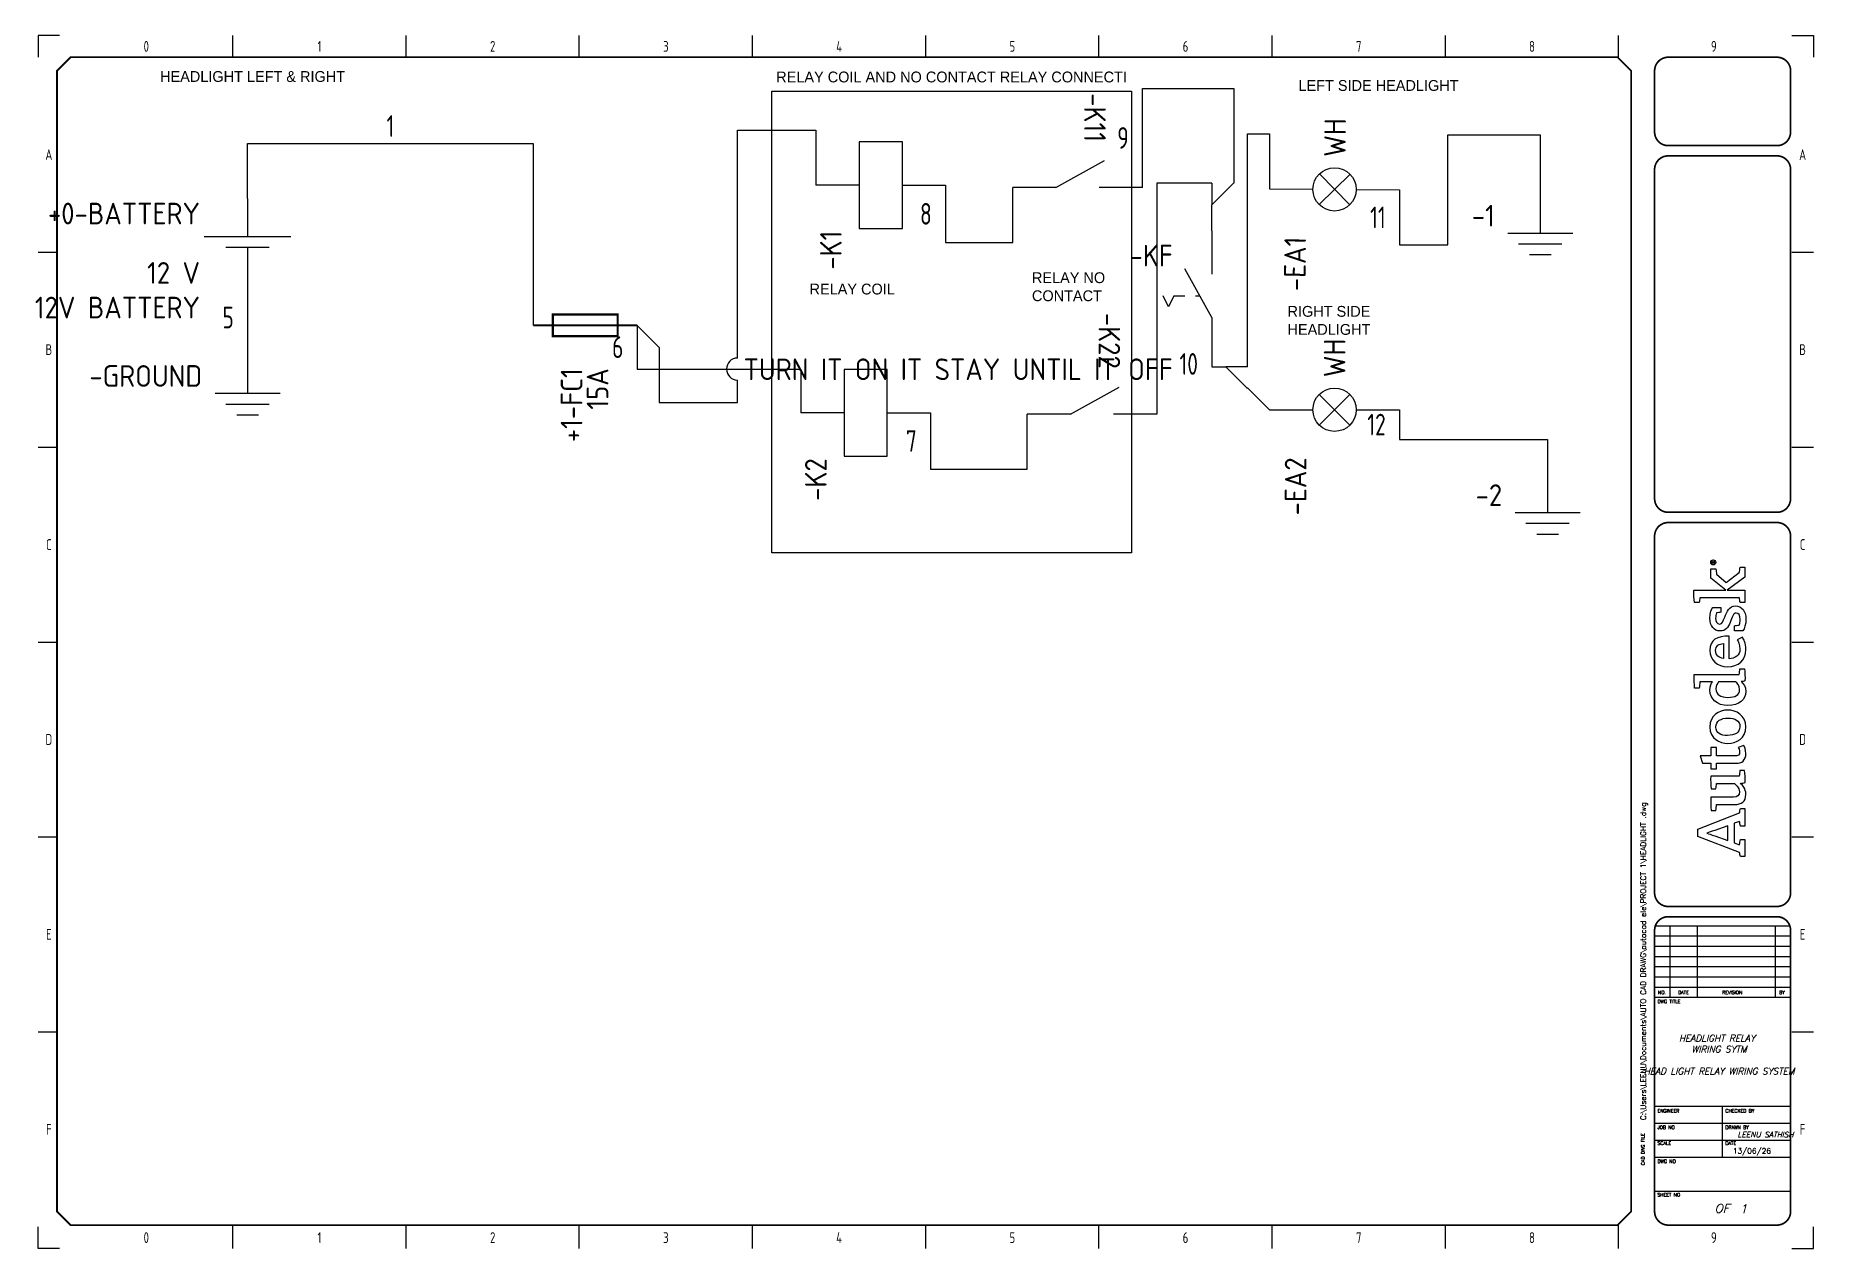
# Model space of a CAD drawing. Extents: x 4 to 415, y 5 to 285.
import ezdxf
from ezdxf.enums import TextEntityAlignment as Align

# ---------------------------------------------------------------- set-up
doc = ezdxf.new("R2010")
doc.units = 0
doc.header["$LTSCALE"] = 10
for name, color, linetype in [('DESC', 7, 'Continuous'), ('DESCCHILD', 7, 'Continuous'), ('LAYER_1', 160, 'Continuous'), ('LOCBOX', 3, 'Continuous'), ('MISC', 4, 'Continuous'), ('SYMS', 7, 'Continuous'), ('TAGS', 4, 'Continuous'), ('TITLE', 7, 'Continuous'), ('Title blocks', 7, 'Continuous'), ('WIRENO', 3, 'Continuous'), ('WIRES', 7, 'Continuous')]:
    doc.layers.add(name, color=color, linetype=linetype)
doc.styles.add('ISO8', font='ISO8.shx', dxfattribs={"width": 0.8})
doc.styles.add('ITALIC', font='ITALIC')
doc.styles.add('SIMPLEX', font='simplex')
doc.styles.add('WD_IEC', font='ISOCP2.shx', dxfattribs={"width": 0.9, "height": 4})

# ---------------------------------------------------------------- blocks, each defined once
blk = doc.blocks.new('AI9-BLK2')
at = {"layer": 'LAYER_1', "color": 7}
blk.add_circle((0, 0), 2.03, dxfattribs=at)
blk.add_open_spline([(1.7, 0), (1.7, -1), (1, -1.8), (0, -1.8), (-1, -1.8), (-1.7, -1), (-1.7, 0), (-1.7, 1), (-1, 1.8), (0, 1.8), (1, 1.8), (1.7, 1), (1.7, 0)], degree=3, knots=[0, 0, 0, 0, 1, 1, 1, 2, 2, 2, 3, 3, 3, 4, 4, 4, 4], dxfattribs=at)
blk = doc.blocks.new('AI9-BLK1')
at = {"layer": 'LAYER_1', "color": 7}
for points, knots in [([(0.7, -1.1), (0.7, -1.1), (0.2, -0.4), (0.2, -0.4), (0.1, -0.2), (0, -0.2), (-0.1, -0.1), (0.3, 0), (0.5, 0.2), (0.5, 0.5), (0.5, 0.8), (0.3, 1.1), (-0.2, 1.1), (-0.2, 1.1), (-0.8, 1.1), (-0.8, 1.1), (-0.8, 1.1), (-0.8, -1.1), (-0.8, -1.1), (-0.8, -1.1), (-0.5, -1.1), (-0.5, -1.1), (-0.5, -1.1), (-0.5, -0.1), (-0.5, -0.1), (-0.4, -0.1), (-0.3, -0.2), (-0.2, -0.3), (-0.2, -0.3), (0.3, -1.1), (0.3, -1.1), (0.3, -1.1), (0.7, -1.1), (0.7, -1.1)], [0, 0, 0, 0, 1, 1, 1, 2, 2, 2, 3, 3, 3, 4, 4, 4, 5, 5, 5, 6, 6, 6, 7, 7, 7, 8, 8, 8, 9, 9, 9, 10, 10, 10, 11, 11, 11, 11]), ([(0.2, 0.5), (0.2, 0.2), (-0.1, 0.1), (-0.3, 0.1), (-0.3, 0.1), (-0.5, 0.1), (-0.5, 0.1), (-0.5, 0.1), (-0.5, 0.8), (-0.5, 0.8), (-0.5, 0.8), (-0.2, 0.8), (-0.2, 0.8), (0.1, 0.8), (0.2, 0.7), (0.2, 0.5)], [0, 0, 0, 0, 1, 1, 1, 2, 2, 2, 3, 3, 3, 4, 4, 4, 5, 5, 5, 5])]:
    blk.add_open_spline(points, degree=3, knots=knots, dxfattribs=at)
blk = doc.blocks.new('LOGO')
for points, knots in [([(35.2, 4.3), (35.2, 4.3), (22.1, 38.1), (22.1, 38.1), (22.1, 38.1), (16.1, 38.1), (16.1, 38.1), (16.1, 38.1), (3.2, 4.3), (3.2, 4.3), (2.2, 4.2), (0.9, 4), (0, 3.7), (0, 3.7), (0, 0), (0, 0), (0, 0), (13.7, 0), (13.7, 0), (13.7, 0), (13.7, 3.7), (13.7, 3.7), (12.4, 4), (10.9, 4.3), (9.5, 4.4), (9.5, 4.4), (11.1, 8.8), (11.1, 8.8), (11.1, 8.8), (26.8, 8.8), (26.8, 8.8), (26.8, 8.8), (28.4, 4.3), (28.4, 4.3), (27, 4.2), (25.8, 4), (24.5, 3.7), (24.5, 3.7), (24.5, 0), (24.5, 0), (24.5, 0), (38.7, 0), (38.7, 0), (38.7, 0), (38.7, 3.7), (38.7, 3.7), (37.9, 3.9), (36, 4.3), (35.2, 4.3)], [0, 0, 0, 0, 1, 1, 1, 2, 2, 2, 3, 3, 3, 4, 4, 4, 5, 5, 5, 6, 6, 6, 7, 7, 7, 8, 8, 8, 9, 9, 9, 10, 10, 10, 11, 11, 11, 12, 12, 12, 13, 13, 13, 14, 14, 14, 15, 15, 15, 16, 16, 16, 16]), ([(12.8, 13.8), (12.8, 13.8), (16.6, 24.3), (16.6, 24.3), (17.8, 27.5), (18.2, 28.8), (18.8, 30.9), (18.8, 30.9), (18.9, 30.9), (18.9, 30.9), (19.6, 28.9), (20, 27.5), (21.1, 24.3), (21.1, 24.3), (24.9, 13.8), (24.9, 13.8), (24.9, 13.8), (12.8, 13.8), (12.8, 13.8)], [0, 0, 0, 0, 1, 1, 1, 2, 2, 2, 3, 3, 3, 4, 4, 4, 5, 5, 5, 6, 6, 6, 6]), ([(70.8, 23.1), (70.8, 23.1), (70.8, 27.7), (70.8, 27.7), (70.8, 27.7), (75.3, 27.7), (75.3, 27.7), (75.3, 27.7), (75.3, 34.3), (75.3, 34.3), (75.3, 34.3), (81.3, 36.2), (81.3, 36.2), (81.3, 36.2), (81.3, 27.7), (81.3, 27.7), (81.3, 27.7), (88, 27.7), (88, 27.7), (88, 27.7), (88, 23.1), (88, 23.1), (88, 23.1), (81.3, 23.1), (81.3, 23.1), (81.3, 23.1), (81.3, 8.4), (81.3, 8.4), (81.3, 5.6), (82.1, 4.3), (84.3, 4.3), (86, 4.3), (87.5, 5.1), (88, 5.5), (88, 5.5), (89.7, 0.9), (89.7, 0.9), (88.7, 0.3), (86.5, -0.7), (83.2, -0.7), (77.6, -0.7), (75.3, 2.4), (75.3, 7.4), (75.3, 7.4), (75.3, 23.1), (75.3, 23.1), (75.3, 23.1), (70.8, 23.1), (70.8, 23.1)], [0, 0, 0, 0, 1, 1, 1, 2, 2, 2, 3, 3, 3, 4, 4, 4, 5, 5, 5, 6, 6, 6, 7, 7, 7, 8, 8, 8, 9, 9, 9, 10, 10, 10, 11, 11, 11, 12, 12, 12, 13, 13, 13, 14, 14, 14, 15, 15, 15, 16, 16, 16, 16]), ([(147.1, 4.7), (147.1, 5.4), (147, 6.1), (147, 6.9), (147, 6.9), (147, 41.1), (147, 41.1), (143.4, 41.2), (139.3, 41), (136.1, 40.7), (136.1, 40.7), (136.1, 37), (136.1, 37), (137.7, 36.8), (139.6, 36.6), (141, 36.4), (141, 36.4), (141, 36.4), (141, 36.4), (141, 36.4), (141, 26.2), (141, 26.2), (140, 27.1), (138, 28.4), (134.3, 28.4), (127.3, 28.4), (122, 22.6), (122, 13.8), (122, 4.5), (126.6, -0.7), (133.4, -0.7), (137.1, -0.7), (139.6, 1.1), (141.3, 3.1), (141.3, 2.1), (141.6, 0.6), (141.8, 0), (145.2, -0.2), (148.7, 0.1), (151.7, 0.4), (151.7, 0.4), (151.7, 4.1), (151.7, 4.1), (150.2, 4.2), (148.4, 4.5), (147.1, 4.7)], [0, 0, 0, 0, 1, 1, 1, 2, 2, 2, 3, 3, 3, 4, 4, 4, 5, 5, 5, 6, 6, 6, 7, 7, 7, 8, 8, 8, 9, 9, 9, 10, 10, 10, 11, 11, 11, 12, 12, 12, 13, 13, 13, 14, 14, 14, 15, 15, 15, 15]), ([(229.4, 4.6), (229.4, 4.6), (221.5, 15.2), (221.5, 15.2), (221.5, 15.2), (228, 23), (228, 23), (229.4, 23.1), (231.3, 23.3), (232.4, 23.6), (232.4, 23.6), (232.4, 27.7), (232.4, 27.7), (232.4, 27.7), (225, 27.7), (225, 27.7), (225, 27.7), (215.2, 15.6), (215.2, 15.6), (215.2, 15.6), (215.2, 41.2), (215.2, 41.2), (211.8, 41.3), (208.2, 41.2), (205.1, 40.9), (205.1, 40.9), (205.1, 36.9), (205.1, 36.9), (206.5, 36.8), (208, 36.6), (209.1, 36.5), (209.1, 36.5), (209.1, 4.5), (209.1, 4.5), (207.8, 4.4), (206.3, 4.2), (205.1, 4), (205.1, 4), (205.1, 0), (205.1, 0), (205.1, 0), (215.2, 0), (215.2, 0), (215.2, 0), (215.2, 14.5), (215.2, 14.5), (215.2, 14.5), (225.6, 0), (225.6, 0), (225.6, 0), (233.7, 0), (233.7, 0), (233.7, 0), (233.7, 3.8), (233.7, 3.8), (232.2, 4.2), (230.6, 4.4), (229.4, 4.6)], [0, 0, 0, 0, 1, 1, 1, 2, 2, 2, 3, 3, 3, 4, 4, 4, 5, 5, 5, 6, 6, 6, 7, 7, 7, 8, 8, 8, 9, 9, 9, 10, 10, 10, 11, 11, 11, 12, 12, 12, 13, 13, 13, 14, 14, 14, 15, 15, 15, 16, 16, 16, 17, 17, 17, 18, 18, 18, 19, 19, 19, 19]), ([(59.7, -0.1), (59.5, 0.6), (59.2, 2.6), (59.1, 3.8), (57.8, 2), (54.9, -0.7), (50.2, -0.7), (44.2, -0.7), (42, 3.1), (42, 8.1), (42, 8.1), (42, 22.9), (42, 22.9), (40.6, 23.2), (38.8, 23.4), (37.3, 23.5), (37.3, 23.5), (37.3, 27.3), (37.3, 27.3), (40.3, 27.6), (44.4, 27.8), (48, 27.6), (48, 27.6), (48, 9.3), (48, 9.3), (48, 6.2), (49.1, 4.5), (52.3, 4.5), (55.8, 4.5), (58.4, 7.9), (59, 8.6), (59, 8.6), (59, 23), (59, 23), (57.8, 23.2), (56, 23.4), (54.6, 23.5), (54.6, 23.5), (54.6, 27.3), (54.6, 27.3), (57.6, 27.7), (61.5, 27.8), (65, 27.7), (65, 27.7), (65, 4.6), (65, 4.6), (66.3, 4.4), (68.1, 4.2), (69.6, 4.1), (69.6, 4.1), (69.6, 0.3), (69.6, 0.3), (66.7, 0), (63, -0.2), (59.7, -0.1)], [0, 0, 0, 0, 1, 1, 1, 2, 2, 2, 3, 3, 3, 4, 4, 4, 5, 5, 5, 6, 6, 6, 7, 7, 7, 8, 8, 8, 9, 9, 9, 10, 10, 10, 11, 11, 11, 12, 12, 12, 13, 13, 13, 14, 14, 14, 15, 15, 15, 16, 16, 16, 17, 17, 17, 18, 18, 18, 18]), ([(104.8, -0.7), (95.2, -0.7), (91.4, 7), (91.4, 13.8), (91.4, 20.6), (95.1, 28.4), (104.6, 28.4), (114.1, 28.4), (118.3, 20.8), (118.3, 14), (118.3, 7.2), (114.2, -0.7), (104.8, -0.7)], [0, 0, 0, 0, 1, 1, 1, 2, 2, 2, 3, 3, 3, 4, 4, 4, 4]), ([(104.5, 23.6), (99.6, 23.6), (97.8, 19.5), (97.8, 14), (97.8, 8.5), (99.9, 4.1), (104.8, 4.1), (109.8, 4.1), (111.8, 8.2), (111.8, 13.8), (111.8, 19.3), (109.5, 23.6), (104.5, 23.6)], [0, 0, 0, 0, 1, 1, 1, 2, 2, 2, 3, 3, 3, 4, 4, 4, 4]), ([(141, 7.6), (140.3, 6.7), (138.2, 4.3), (135, 4.3), (130.5, 4.3), (128.5, 8.1), (128.5, 13.8), (128.5, 19.6), (130.9, 23.5), (135.4, 23.5), (138.3, 23.5), (139.9, 22.3), (141, 21.3), (141, 21.3), (141, 7.6), (141, 7.6)], [0, 0, 0, 0, 1, 1, 1, 2, 2, 2, 3, 3, 3, 4, 4, 4, 5, 5, 5, 5]), ([(167.6, 4.1), (171.4, 4.1), (173.8, 5.5), (175, 6.2), (175, 6.2), (177.1, 2.1), (177.1, 2.1), (175.5, 1.1), (172.6, -0.7), (167.2, -0.7), (158.2, -0.7), (153.3, 5.5), (153.3, 14), (153.3, 22.5), (158.9, 28.4), (166.4, 28.4), (174.6, 28.4), (178.7, 22.5), (177.9, 12.9), (177.9, 12.9), (159.8, 12.9), (159.8, 12.9), (160, 7.9), (162.3, 4.1), (167.6, 4.1)], [0, 0, 0, 0, 1, 1, 1, 2, 2, 2, 3, 3, 3, 4, 4, 4, 5, 5, 5, 6, 6, 6, 7, 7, 7, 8, 8, 8, 8]), ([(172, 17.3), (171.9, 20.8), (170.4, 23.7), (166.3, 23.7), (162.6, 23.7), (160.6, 21.2), (159.9, 17.3), (159.9, 17.3), (172, 17.3), (172, 17.3)], [0, 0, 0, 0, 1, 1, 1, 2, 2, 2, 3, 3, 3, 3]), ([(193.3, 16.4), (190.2, 17.6), (187.8, 18.3), (187.8, 20.5), (187.8, 22.6), (189.9, 23.7), (192.6, 23.7), (194.1, 23.7), (195.6, 23.5), (196.8, 23.1), (196.9, 21.9), (197.1, 20.1), (197.3, 19.6), (197.3, 19.6), (201.3, 19.6), (201.3, 19.6), (201.3, 19.6), (201.3, 26.1), (201.3, 26.1), (200.2, 26.8), (197.1, 28.4), (192.4, 28.4), (186.5, 28.4), (182.2, 25), (182.2, 20.1), (182.2, 15.7), (184.9, 13.4), (189.1, 11.9), (193.4, 10.4), (196.7, 9.3), (196.7, 7.2), (196.7, 5.1), (195, 3.9), (191.4, 3.9), (189.9, 3.9), (188.1, 4.1), (187, 4.6), (186.9, 5.9), (186.6, 7.8), (186.3, 8.4), (186.3, 8.4), (182.3, 8.4), (182.3, 8.4), (182.3, 8.4), (182.3, 1.6), (182.3, 1.6), (182.3, 1.6), (182.3, 1.6), (182.3, 1.6), (184.1, 0.5), (187.5, -0.8), (191.8, -0.8), (198.3, -0.8), (202.4, 2.6), (202.4, 7.8), (202.4, 12.5), (197.8, 14.6), (193.3, 16.4)], [0, 0, 0, 0, 1, 1, 1, 2, 2, 2, 3, 3, 3, 4, 4, 4, 5, 5, 5, 6, 6, 6, 7, 7, 7, 8, 8, 8, 9, 9, 9, 10, 10, 10, 11, 11, 11, 12, 12, 12, 13, 13, 13, 14, 14, 14, 15, 15, 15, 16, 16, 16, 17, 17, 17, 18, 18, 18, 19, 19, 19, 19])]:
    blk.add_open_spline(points, degree=3, knots=knots)
for name, p in [('AI9-BLK2', (237.6, 25.7)), ('AI9-BLK1', (237.8, 25.7))]:
    blk.add_blockref(name, p)
blk = doc.blocks.new('Title_blocks_A3')
at = {"layer": 'TITLE'}
for p, q in [((372.89, 276.86), (372.89, 259.33)), ((378.32, 79.49), (409.72, 79.49)), ((381.85, 79.49), (381.85, 63)), ((388.13, 79.49), (388.13, 63)), ((406.19, 79.49), (406.19, 63)), ((378.32, 77.13), (409.72, 77.13)), ((378.32, 74.78), (409.72, 74.78)), ((378.32, 72.42), (409.72, 72.42)), ((378.32, 70.06), (409.72, 70.06)), ((378.32, 67.71), (409.72, 67.71)), ((378.32, 65.35), (409.72, 65.35)), ((378.32, 63), (409.72, 63)), ((372.89, 13.53), (372.89, 37.81)), ((378.32, 37.87), (409.72, 37.87)), ((394.02, 26.1), (394.02, 37.87)), ((378.32, 33.95), (409.72, 33.95)), ((378.32, 30.02), (409.72, 30.02)), ((378.32, 26.1), (409.72, 26.1)), ((378.32, 18.24), (409.72, 18.24))]:
    blk.add_line(p, q, dxfattribs=at)
at = {"layer": 'TITLE', "const_width": 0.392}
blk.add_lwpolyline([(372.89, 13.53), (372.89, 276.86), (369.75, 280), (12.53, 280), (9.39, 276.86), (9.39, 13.53), (12.53, 10.39), (369.75, 10.39)], close=True, dxfattribs=at)
for points in [[(381.46, 280, 0.414214), (378.32, 276.86, 0.414214)], [(409.72, 276.86, 0.414214), (406.58, 280, 0.414214)], [(378.32, 262.73, 0.414214), (381.46, 259.59, 0.414214)], [(406.58, 259.59, 0.414214), (409.72, 262.73, 0.414214)], [(381.46, 257.23, 0.414214), (378.32, 254.09, 0.414214)], [(409.72, 254.09, 0.414214), (406.58, 257.23, 0.414214)], [(378.32, 178.08, 0.414214), (381.46, 174.94, 0.414214)], [(406.58, 174.94, 0.414214), (409.72, 178.08, 0.414214)], [(381.46, 172.58, 0.414214), (378.32, 169.44, 0.414214)], [(409.72, 169.44, 0.414214), (406.58, 172.58, 0.414214)], [(378.32, 87.08, 0.414214), (381.46, 83.94, 0.414214)], [(406.58, 83.94, 0.414214), (409.72, 87.08, 0.414214)], [(381.46, 81.58, 0.414214), (378.32, 78.44, 0.414214)], [(409.72, 78.44, 0.414214), (406.58, 81.58, 0.414214)], [(378.32, 13.53, 0.414214), (381.46, 10.39, 0.414214)], [(406.58, 10.39, 0.414214), (409.72, 13.53, 0.414214)]]:
    blk.add_lwpolyline(points, format="xyb", dxfattribs=at)
for points in [[(406.58, 280), (381.46, 280)], [(378.32, 276.86), (378.32, 262.73)], [(409.72, 276.86), (409.72, 262.73)], [(406.58, 259.59), (381.46, 259.59)], [(406.58, 257.23), (381.46, 257.23)], [(378.32, 254.09), (378.32, 178.08)], [(409.72, 254.09), (409.72, 178.08)], [(381.46, 174.94), (406.58, 174.94)], [(381.46, 172.58), (406.58, 172.58)], [(381.46, 83.94), (406.58, 83.94)], [(378.32, 78.44), (378.32, 13.53)], [(381.46, 81.58), (406.58, 81.58)], [(409.72, 78.44), (409.72, 13.53)], [(381.46, 10.39), (406.58, 10.39)]]:
    blk.add_lwpolyline(points, dxfattribs=at)
at = {"layer": 'TITLE', "color": 7, "const_width": 0.392}
for points in [[(378.32, 169.44), (378.32, 87.08)], [(409.72, 169.44), (409.72, 87.08)]]:
    blk.add_lwpolyline(points, dxfattribs=at)
at = {"layer": 'Title blocks', "color": 7}
for p, q in [((50, 280), (50, 285)), ((90, 280), (90, 285)), ((130, 280), (130, 285)), ((170, 280), (170, 285)), ((250, 280), (250, 285)), ((290, 280), (290, 285)), ((330, 280), (330, 285)), ((370, 280), (370, 285)), ((5, 235), (9.39, 235)), ((410, 235), (415, 235)), ((5, 190), (9.39, 190)), ((410, 190), (415, 190)), ((5, 100), (9.39, 100)), ((410, 100), (415, 100)), ((5, 55), (9.39, 55)), ((410, 55), (415, 55)), ((50, 5), (50, 10.39)), ((90, 5), (90, 10.39)), ((130, 5), (130, 10.39)), ((170, 5), (170, 10.39)), ((250, 5), (250, 10.39)), ((290, 5), (290, 10.39)), ((330, 5), (330, 10.39)), ((370, 5), (370, 10.64))]:
    blk.add_line(p, q, dxfattribs=at)
at = {"layer": 'Title blocks', "color": 2}
for p, q in [((210, 280), (210, 285)), ((5, 145), (9.39, 145)), ((410, 145), (415, 145)), ((210, 5), (210, 10.39))]:
    blk.add_line(p, q, dxfattribs=at)
at = {"layer": 'Title blocks'}
for points in [[(10, 285), (5, 285), (5, 280)], [(410, 285), (415, 285), (415, 280)], [(10, 5), (5, 5), (5, 10)], [(410, 5), (415, 5), (415, 10)]]:
    blk.add_lwpolyline(points, dxfattribs=at)
at = {"xscale": 0.2857500000000073, "yscale": 0.2857500000000073, "zscale": 0.2857500000000073, "rotation": 90}
blk.add_blockref('LOGO', (399.19, 95.48), dxfattribs=at)
at = {"layer": 'TITLE', "color": 1, "style": 'SIMPLEX'}
for s, p in [('DWG TITLE', (378.97, 61.62)), ('ENGINEER', (378.97, 36.37)), ('CHECKED BY', (394.67, 36.37)), ('JOB NO', (378.97, 32.57)), ('DRAWN BY', (394.67, 32.57)), ('SCALE', (378.97, 28.91)), ('DATE', (394.67, 28.91)), ('DWG NO', (378.97, 24.72)), ('SHEET NO', (378.97, 17))]:
    blk.add_text(s, height=0.785, dxfattribs=at).set_placement(p)
at = {"layer": 'TITLE', "color": 1}
for s, height, style, p in [('NO.', 0.785, 'SIMPLEX', (380.02, 64.11)), ('DATE', 0.785, 'SIMPLEX', (384.99, 64.11)), ('REVISION', 0.785, 'SIMPLEX', (396.24, 64.11)), ('BY', 0.785, 'SIMPLEX', (407.76, 64.11)), ('OF', 2, 'ITALIC', (393.89, 14.25))]:
    blk.add_text(s, height=height, dxfattribs=dict(at, style=style)).set_placement(p, align=Align.MIDDLE)
at = {"layer": 'TITLE', "color": 1, "style": 'SIMPLEX'}
blk.add_text('CAD DWG FILE', height=0.7852, rotation=90, dxfattribs=at).set_placement((376.02, 24.2))
at = {"layer": 'TITLE', "color": 1, "style": 'ITALIC'}
for tag, height, p in [('TITLE#1', 1.5, (393.23, 52.79)), ('TITLE#2', 1.5, (393.23, 50.25)), ('TITLE#3', 1.5, (393.23, 47.71)), ('TITLE#4', 1.5, (393.23, 45.16)), ('DWG#', 2, (393.23, 20.38))]:
    blk.add_attdef(tag, text='', height=height, dxfattribs=at).set_placement(p, align=Align.CENTER)
at = {"layer": 'TITLE', "color": 1, "style": 'SIMPLEX'}
blk.add_attdef('CAD#', (376.32, 34.6), '', height=1.25, rotation=90, dxfattribs=at)
at = {"layer": 'TITLE', "color": 1}
for tag, p, height, style in [('ENGINEER', (381.68, 34.6), 1.25, 'ITALIC'), ('CHKDBY', (396.6, 34.6), 1.25, 'ITALIC'), ('JOB#', (384.53, 30.65), 1.25, 'SIMPLEX'), ('DRAWNBY', (397.48, 30.65), 1.25, 'ITALIC'), ('SCALE', (383.14, 26.88), 1.25, 'SIMPLEX'), ('DATE', (396.4, 26.88), 1.25, 'SIMPLEX'), ('SHTS', (397.95, 13.15), 2, 'ITALIC')]:
    blk.add_attdef(tag, p, '', height=height, dxfattribs=dict(at, style=style))
at = {"layer": 'TITLE', "color": 1, "style": 'ITALIC'}
blk.add_attdef('SH#', text='', height=2, dxfattribs=at).set_placement((389.77, 13.15), align=Align.RIGHT)
at = {"layer": 'TITLE', "color": 7, "flags": 9}
blk.add_attdef('WD_TB', (381.46, 10.39), '', height=1.57, dxfattribs=at)
at = {"layer": 'Title blocks', "style": 'ISO8', "width": 0.8}
for s, p in [('0', (30, 282.5)), ('1', (70, 282.5)), ('2', (110, 282.5)), ('3', (150, 282.5)), ('4', (190, 282.5)), ('5', (230, 282.5)), ('6', (270, 282.5)), ('7', (310, 282.5)), ('8', (350, 282.5)), ('9', (392, 282.5)), ('A', (7.5, 257.5)), ('A', (412.5, 257.5)), ('B', (7.5, 212.5)), ('B', (412.5, 212.5)), ('C', (7.5, 167.5)), ('C', (412.5, 167.5)), ('D', (7.5, 122.5)), ('D', (412.5, 122.5)), ('E', (7.5, 77.5)), ('E', (412.5, 77.5)), ('F', (7.5, 32.5)), ('F', (412.5, 32.5)), ('0', (30, 7.5)), ('1', (70, 7.5)), ('2', (110, 7.5)), ('3', (150, 7.5)), ('4', (190, 7.5)), ('5', (230, 7.5)), ('6', (270, 7.5)), ('7', (310, 7.5)), ('8', (350, 7.5)), ('9', (392, 7.5))]:
    blk.add_text(s, height=2.5, dxfattribs=at).set_placement(p, align=Align.MIDDLE)
blk = doc.blocks.new('VBA1')
for p, q in [((0, 5), (0, 0.62)), ((-5, 0.62), (5, 0.62)), ((-2.5, -0.62), (2.5, -0.62)), ((0, -0.62), (0, -5))]:
    blk.add_line(p, q)
at = {"style": 'WD_IEC'}
for tag, p in [('INST', (-5.5, 9)), ('LOC', (-5.5, 5.5)), ('TAG1', (-5.5, 2)), ('RATING1', (-5.5, -4.85)), ('DESC1', (-5.5, -8.85)), ('DESC2', (-5.5, -12.35)), ('DESC3', (-5.5, -15.85))]:
    blk.add_attdef(tag, text='', height=2.5, dxfattribs=at).set_placement(p, align=Align.RIGHT)
blk.add_attdef('TERM01', (-1, 2.42), '', height=2, rotation=90, dxfattribs=at)
for tag, p, height, flags in [('X2TERM01', (0, 5), 0.32, 1), ('MFG', (3.38, 4), 1.5, 9), ('CAT', (3.38, 1.5), 1.5, 9), ('X8TERM02', (0, -5), 0.32, 1), ('ASSYCODE', (1, -6.5), 1, 1), ('FAMILY', (1, -8), 1, 1), ('CATDESC', (1, -9.5), 1, 1)]:
    blk.add_attdef(tag, p, '', height=height, dxfattribs=dict(at, flags=flags))
blk.add_attdef('TERM02', text='', height=2, rotation=90, dxfattribs=at).set_placement((-1, -2.84), align=Align.RIGHT)
at = {"lineweight": 15, "style": 'WD_IEC'}
blk.add_attdef('XREF', text='', height=2.5, dxfattribs=at).set_placement((-5.5, -20.5), align=Align.RIGHT)
blk = doc.blocks.new('VGND2')
for p, q in [((0, 0), (0, -5)), ((-3.75, -5), (3.75, -5)), ((-2.5, -6.25), (2.5, -6.25)), ((-1.25, -7.5), (1.25, -7.5))]:
    blk.add_line(p, q)
at = {"style": 'WD_IEC'}
for tag, p in [('INST', (-5.25, 2.75)), ('LOC', (-5.25, -0.75)), ('TAG1', (-5.25, -4.25))]:
    blk.add_attdef(tag, text='', height=2.5, dxfattribs=at).set_placement(p, align=Align.RIGHT)
at = {"style": 'WD_IEC', "flags": 1}
blk.add_attdef('X2TERM01', (0, 0), '', height=0.32, dxfattribs=at)
blk = doc.blocks.new('VFU1_1-')
at = {"const_width": 0.25}
blk.add_lwpolyline([(0, 6), (0, -6)], dxfattribs=at)
blk.add_lwpolyline([(-1.25, 3.75), (-1.25, -3.75), (1.25, -3.75), (1.25, 3.75)], close=True, dxfattribs=at)
at = {"style": 'WD_IEC'}
blk.add_attdef('TERM01', (-1, 4.59), '', height=2, rotation=90, dxfattribs=at)
for tag, p in [('INST', (-4.95, 7.33)), ('LOC', (-4.95, 3.83)), ('TAG1', (-4.95, 0.33)), ('RATING1', (-4.95, -2.67)), ('DESC1', (-4.95, -5.81)), ('DESC2', (-4.95, -9.31)), ('DESC3', (-4.95, -12.81))]:
    blk.add_attdef(tag, text='', height=2.5, dxfattribs=at).set_placement(p, align=Align.RIGHT)
at = {"style": 'WD_IEC', "flags": 1}
for tag, p, height in [('X2TERM01', (0, 6), 0.32), ('MFG', (3.4, 5.33), 1.5), ('CAT', (3.4, 2.83), 1.5), ('X4LINK', (-1.25, 0), 0.32), ('X1LINK', (1.25, 0), 0.32), ('ASSYCODE', (3.49, 0.34), 1), ('FAMILY', (3.49, -1.16), 1), ('CATDESC', (3.49, -2.66), 1), ('WDTYPE', (3.54, -4.05), 1), ('X8TERM02', (0, -6), 0.32)]:
    blk.add_attdef(tag, p, '', height=height, dxfattribs=at)
at = {"style": 'WD_IEC'}
blk.add_attdef('TERM02', text='', height=2, rotation=90, dxfattribs=at).set_placement((-1, -4.78), align=Align.RIGHT)
blk = doc.blocks.new('VCR1')
for p, q in [((0, 2.5), (0, 7.5)), ((0, -2.5), (0, -7.5))]:
    blk.add_line(p, q)
blk.add_lwpolyline([(-5, 2.5), (-5, -2.5), (5, -2.5), (5, 2.5)], close=True)
at = {"style": 'WD_IEC'}
for tag, p in [('INST', (-5.25, 11.5)), ('LOC', (-5.25, 8)), ('TAG1', (-5.25, 4.5)), ('DESC1', (-5.25, -6.85)), ('DESC2', (-5.25, -10.35)), ('DESC3', (-5.25, -13.85))]:
    blk.add_attdef(tag, text='', height=2.5, dxfattribs=at).set_placement(p, align=Align.RIGHT)
blk.add_attdef('TERM01', text='', height=2, rotation=90, dxfattribs=at).set_placement((-1, 7.5), align=Align.RIGHT)
at = {"style": 'WD_IEC', "flags": 1}
for tag, p, height in [('X2TERM01', (0, 7.5), 0.32), ('X4LINK', (-5, 0), 0.32), ('X1LINK', (5, 0), 0.32), ('ASSYCODE', (1, -4), 1), ('FAMILY', (1, -5.5), 1), ('CATDESC', (1, -7), 1), ('X8TERM02', (0, -7.5), 0.32)]:
    blk.add_attdef(tag, p, '', height=height, dxfattribs=at)
at = {"style": 'WD_IEC', "flags": 9}
for tag, p in [('MFG', (-6, 1)), ('CAT', (-6, -1.5))]:
    blk.add_attdef(tag, text='', height=1.5, dxfattribs=at).set_placement(p, align=Align.RIGHT)
at = {"style": 'WD_IEC'}
blk.add_attdef('TERM02', (-1, -7.5), '', height=2, rotation=90, dxfattribs=at)
at = {"lineweight": 9, "style": 'WD_IEC'}
for tag, p in [('NO', (-5.5, -16.5)), ('NC', (-5.5, -20))]:
    blk.add_attdef(tag, text='', height=2.5, dxfattribs=at).set_placement(p, align=Align.TOP_RIGHT)
for tag, p in [('XREFNO', (-4, -16.5)), ('XREFNC', (-4, -20))]:
    blk.add_attdef(tag, text='', height=2.5, dxfattribs=at).set_placement(p, align=Align.TOP_LEFT)
blk = doc.blocks.new('VCR21')
for p, q in [((0, 7.5), (0, 2.5)), ((0, -2.5), (-3.12, 3.12)), ((0, -2.5), (0, -7.5))]:
    blk.add_line(p, q)
at = {"style": 'WD_IEC'}
for tag, p in [('INST', (-5.25, 6.75)), ('LOC', (-5.25, 3.75)), ('TAG2', (-5.25, 0.75)), ('XREF', (-5.25, -3.75)), ('DESC1', (-5.25, -6.75)), ('DESC2', (-5.25, -9.75)), ('DESC3', (-5.25, -12.75))]:
    blk.add_attdef(tag, text='', height=2.5, dxfattribs=at).set_placement(p, align=Align.RIGHT)
blk.add_attdef('TERM01', text='', height=2, rotation=90, dxfattribs=at).set_placement((-1, 7.5), align=Align.RIGHT)
at = {"style": 'WD_IEC', "flags": 1}
for tag, p, height in [('X2TERM01', (0, 7.5), 0.32), ('X4LINK', (-2.75, 0), 0.32), ('X1LINK', (-0.5, 0), 0.32), ('CONTACT', (4, -3.5), 1), ('FAMILY', (4, -5), 1), ('COMMON', (5.25, -4.75), 1), ('X8TERM02', (0, -7.5), 0.32)]:
    blk.add_attdef(tag, p, '', height=height, dxfattribs=at)
at = {"style": 'WD_IEC'}
blk.add_attdef('TERM02', (-1, -7.5), '', height=2, rotation=90, dxfattribs=at)
blk = doc.blocks.new('VLT1W')
for p, q in [((0, 7.5), (0, 2.5)), ((-1.77, -1.77), (1.77, 1.77)), ((1.77, -1.77), (-1.77, 1.77)), ((0, -2.5), (0, -7.5))]:
    blk.add_line(p, q)
blk.add_circle((0, 0), 2.5)
at = {"style": 'WD_IEC'}
for tag, p in [('INST', (-5.5, 10.25)), ('LOC', (-5.5, 6.75)), ('TAG1', (-5.5, 3.25)), ('DESC1', (-5.5, -6.35)), ('DESC2', (-5.5, -9.85)), ('DESC3', (-5.5, -13.35))]:
    blk.add_attdef(tag, text='', height=2.5, dxfattribs=at).set_placement(p, align=Align.RIGHT)
blk.add_attdef('TERM01', text='', height=2, rotation=90, dxfattribs=at).set_placement((-1, 7.5), align=Align.RIGHT)
at = {"style": 'WD_IEC', "flags": 1}
for tag, p, height in [('X2TERM01', (0, 7.5), 0.32), ('X4LINK', (-3, 0), 0.32), ('X1LINK', (3, 0), 0.32), ('ASSYCODE', (1, -4), 1), ('FAMILY', (1, -5.5), 1), ('CATDESC', (1, -7), 1), ('X8TERM02', (0, -7.5), 0.32)]:
    blk.add_attdef(tag, p, '', height=height, dxfattribs=at)
at = {"style": 'WD_IEC', "flags": 9}
for tag, p in [('MFG', (-6, -0.25)), ('CAT', (-6, -2.75))]:
    blk.add_attdef(tag, text='', height=1.5, dxfattribs=at).set_placement(p, align=Align.RIGHT)
at = {"style": 'WD_IEC'}
blk.add_attdef('TERM02', (-1, -7.5), '', height=2, rotation=90, dxfattribs=at)
at = {"lineweight": 13, "style": 'WD_IEC'}
blk.add_attdef('COLOR', text='', height=2.5, dxfattribs=at).set_placement((3.75, 0), align=Align.MIDDLE_LEFT)
at = {"lineweight": 15, "style": 'WD_IEC'}
for tag, p in [('XREF', (-5.5, -18)), ('WDTAGALT', (-5.5, -21.5))]:
    blk.add_attdef(tag, text='', height=2.5, dxfattribs=at).set_placement(p, align=Align.RIGHT)
blk = doc.blocks.new('VSS2122F')
for p, q in [((0, 7.5), (0, 2.5)), ((0, -2.5), (-3.12, 3.12)), ((-5, -1.25), (-5.62, 0)), ((-4.38, 0), (-5, -1.25)), ((-4.38, 0), (-3.12, 0)), ((-1.88, 0), (-1.39, 0)), ((0, -2.5), (0, -7.5))]:
    blk.add_line(p, q)
at = {"style": 'WD_IEC'}
for tag, p in [('INST', (-4.51, 9.4)), ('LOC', (-4.51, 6.4)), ('TAG2', (-4.51, 3.4)), ('DESC1', (-4.51, -9.72)), ('DESC2', (-4.51, -12.72)), ('DESC3', (-4.51, -15.72))]:
    blk.add_attdef(tag, text='', height=2.5, dxfattribs=at).set_placement(p, align=Align.RIGHT)
blk.add_attdef('TERM01', text='', height=2, rotation=90, dxfattribs=at).set_placement((-1, 7.5), align=Align.RIGHT)
at = {"style": 'WD_IEC', "flags": 1}
for tag, p, height in [('X2TERM01', (0, 7.5), 0.32), ('CONTACT', (0.75, 3.89), 1), ('COMMON', (2, 2.64), 1), ('X4LINK', (-7.26, 0), 0.32), ('X1LINK', (-0.12, 0), 0.32), ('ASSYCODE', (1, -3.5), 1), ('FAMILY', (1, -5), 1), ('CATDESC', (1, -6.5), 1), ('X8TERM02', (0, -7.5), 0.32)]:
    blk.add_attdef(tag, p, '', height=height, dxfattribs=at)
at = {"style": 'WD_IEC'}
blk.add_attdef('TERM02', (-1.1, -7.8), '', height=2, rotation=90, dxfattribs=at)
at = {"lineweight": 15, "style": 'WD_IEC'}
blk.add_attdef('STATE', (1, -2), '', height=2.5, dxfattribs=at)
blk.add_attdef('XREF', text='', height=2.5, dxfattribs=at).set_placement((-4.51, -6.72), align=Align.RIGHT)
blk = doc.blocks.new('HT0_184')
for p, q in [((0, 0), (-2.5, 0)), ((0, 0), (0, -2.5)), ((0, -2.5), (2.5, 0))]:
    blk.add_line(p, q)
at = {"style": 'WD_IEC', "flags": 1}
for tag, p in [('X4TERM01', (-2.5, 0)), ('X1TERM01', (2.5, 0)), ('WDWSEQ', (1.53, -1.26)), ('X8TERM01', (0, -2.5))]:
    blk.add_attdef(tag, p, '', height=0.4, dxfattribs=at)
blk = doc.blocks.new('HT0_842')
for p, q in [((0, 0), (0, 2.5)), ((0, 0), (-2.5, 0)), ((-2.5, 0), (0, -2.5))]:
    blk.add_line(p, q)
at = {"style": 'WD_IEC', "flags": 1}
for tag, p in [('X2TERM01', (0, 2.5)), ('WDWSEQ', (-3.63, 0.94)), ('X4TERM01', (-2.5, 0)), ('X8TERM01', (0, -2.5))]:
    blk.add_attdef(tag, p, '', height=0.4, dxfattribs=at)
blk = doc.blocks.new('WD_WNH')
at = {"linetype": 'Continuous', "style": 'WD_IEC', "width": 0.8}
blk.add_attdef('WIRENO', text='', height=2.5, dxfattribs=at).set_placement((0, 0.75), align=Align.CENTER)
at = {"style": 'WD_IEC', "flags": 1}
for tag, p in [('W08USER', (0, 0.375)), ('W04USER', (0, 0.875)), ('W05USER', (0, 0.75)), ('W09USER', (0, 0.25)), ('W03USER', (0, 1)), ('W06USER', (0, 0.625)), ('W07USER', (0, 0.5)), ('W02USER', (0, 1.125)), ('W01USER', (0, 1.25)), ('W10USER', (0, 0.125))]:
    blk.add_attdef(tag, text='', height=0.08, dxfattribs=at).set_placement(p, align=Align.CENTER)
blk = doc.blocks.new('WD_WNV')
at = {"linetype": 'Continuous', "style": 'WD_IEC', "width": 0.8}
blk.add_attdef('WIRENO', text='', height=2.5, dxfattribs=at).set_placement((-1.6, 0), align=Align.MIDDLE_RIGHT)
at = {"style": 'WD_IEC', "flags": 1}
for tag, p in [('W08USER', (-1, 0.375)), ('W04USER', (-1, 0.875)), ('W05USER', (-1, 0.75)), ('W09USER', (-1, 0.25)), ('W03USER', (-1, 1)), ('W06USER', (-1, 0.625)), ('W07USER', (-1, 0.5)), ('W02USER', (-1, 1.125)), ('W01USER', (-1, 1.25)), ('W10USER', (-1, 0.125))]:
    blk.add_attdef(tag, text='', height=0.08, dxfattribs=at).set_placement(p, align=Align.CENTER)

msp = doc.modelspace()

# ---------------------------------------------------------------- linework, layer by layer
at = {"layer": 'LOCBOX'}
msp.add_lwpolyline([(174.44, 272.19), (257.51, 272.19), (257.51, 165.55), (174.44, 165.55)], close=True, dxfattribs=at)
at = {"layer": 'WIRES'}
for p, q in [((260.08, 249.93), (260.08, 272.79)), ((260.08, 272.79), (281.18, 272.79)), ((281.18, 272.79), (281.18, 250.92)), ((166.53, 210.55), (166.53, 263.17)), ((166.53, 263.17), (184.6, 263.17)), ((184.6, 263.17), (184.6, 250.47)), ((53.41, 247.41), (53.41, 260.11)), ((53.41, 260.11), (119.38, 260.11)), ((119.38, 260.11), (119.38, 218.1)), ((284.34, 262.32), (289.42, 262.32)), ((284.34, 213.51), (284.34, 262.32)), ((289.42, 262.32), (289.42, 249.62)), ((330.59, 236.68), (330.59, 262.12)), ((330.59, 262.12), (351.92, 262.12)), ((351.92, 262.12), (351.92, 249.42)), ((214.6, 250.47), (214.6, 237.23)), ((263.4, 250.92), (263.4, 197.58)), ((271.07, 250.92), (263.4, 250.92)), ((281.18, 250.92), (281.07, 250.92)), ((230.08, 237.23), (230.08, 249.93)), ((319.42, 249.38), (319.42, 236.68)), ((276.07, 239.9), (276.07, 245.92)), ((214.6, 237.23), (230.08, 237.23)), ((319.42, 236.68), (330.59, 236.68)), ((53.41, 227.41), (53.41, 212.41)), ((143.38, 218.1), (143.38, 208.01)), ((143.38, 218.1), (148.46, 213.02)), ((148.46, 213.02), (148.46, 200.32)), ((276.07, 209.9), (276.07, 208.51)), ((143.38, 208.01), (181.13, 208.01)), ((166.53, 200.32), (166.53, 205.47)), ((181.13, 208.01), (181.13, 197.92)), ((276.07, 208.51), (279.34, 208.51)), ((289.42, 198.62), (284.34, 203.7)), ((284.34, 203.7), (284.34, 203.51)), ((148.46, 200.32), (166.53, 200.32)), ((211.13, 197.92), (211.13, 184.88)), ((233.4, 184.88), (233.4, 197.58)), ((289.42, 198.62), (289.42, 198.62)), ((319.42, 198.62), (319.42, 191.76)), ((319.42, 191.76), (353.62, 191.76)), ((353.62, 191.76), (353.62, 184.9)), ((211.13, 184.88), (233.4, 184.88))]:
    msp.add_line(p, q, dxfattribs=at)
msp.add_arc((166.53, 208.01), 2.54, 90, 270, dxfattribs=at)

# ---------------------------------------------------------------- block references
at = {"layer": 'SYMS'}
ref = msp.add_blockref('Title_blocks_A3', (0, 0), dxfattribs=at)
ref.add_attrib('TITLE#1', 'HEADLIGHT RELAY ', dxfattribs={"layer": 'TITLE', "color": 1, "height": 1.5, "style": 'ITALIC'}).set_placement((393.23, 52.79), align=Align.CENTER)
ref.add_attrib('DATE', '13/06/26', (396.4, 26.88), dxfattribs={"layer": 'TITLE', "color": 1, "height": 1.25, "style": 'SIMPLEX'})
ref.add_attrib('CAD#', 'C:\\Users\\LEENU\\Documents\\AUTO CAD DRAWG\\autocad ele\\PROJECT 1\\HEADLIGHT .dwg', (376.32, 34.6), dxfattribs={"layer": 'TITLE', "color": 1, "height": 1.25, "rotation": 90, "style": 'SIMPLEX'})
ref.add_attrib('TITLE#2', 'WIRING SYTM', dxfattribs={"layer": 'TITLE', "color": 1, "height": 1.5, "style": 'ITALIC'}).set_placement((393.23, 50.25), align=Align.CENTER)
ref.add_attrib('TITLE#4', 'HEAD LIGHT RELAY WIRING SYSTEM', dxfattribs={"layer": 'TITLE', "color": 1, "height": 1.5, "style": 'ITALIC'}).set_placement((393.23, 45.16), align=Align.CENTER)
ref.add_attrib('DRAWNBY', 'LEENU SATHISH', (397.48, 30.65), dxfattribs={"layer": 'TITLE', "color": 1, "height": 1.25, "style": 'ITALIC'})
ref.add_attrib('SHTS', '1', (397.95, 13.15), dxfattribs={"layer": 'TITLE', "color": 1, "height": 2, "style": 'ITALIC'})
ref = msp.add_blockref('VCR21', (245.08, 249.93), dxfattribs=dict(at, xscale=2, yscale=2, zscale=2, rotation=270))
ref.add_attrib('TAG2', '-K11', dxfattribs={"layer": 'TAGS', "height": 5, "rotation": 270, "style": 'WD_IEC'}).set_placement((246.58, 260.43), align=Align.RIGHT)
ref = msp.add_blockref('VLT1W', (304.42, 249.5), dxfattribs=dict(at, xscale=2, yscale=2, zscale=2, rotation=89.54584694708531))
ref.add_attrib('COLOR', 'WH', dxfattribs={"layer": 'MISC', "lineweight": 13, "height": 5, "rotation": 89.5458, "style": 'WD_IEC'}).set_placement((304.48, 257), align=Align.MIDDLE_LEFT)
ref.add_attrib('TAG1', '-EA1', dxfattribs={"layer": 'TAGS', "height": 5, "rotation": 89.5458, "style": 'WD_IEC'}).set_placement((297.83, 238.55), align=Align.RIGHT)
ref = msp.add_blockref('VCR1', (199.6, 250.47), dxfattribs=dict(at, xscale=2, yscale=2, zscale=2, rotation=89.99999999999999))
ref.add_attrib('TAG1', '-K1', dxfattribs={"layer": 'TAGS', "height": 5, "rotation": 90, "style": 'WD_IEC'}).set_placement((190.6, 239.97), align=Align.RIGHT)
ref = msp.add_blockref('VBA1', (53.41, 237.41), dxfattribs=dict(at, xscale=2, yscale=2, zscale=2))
ref.add_attrib('DESC1', '12V BATTERY', dxfattribs={"layer": 'DESC', "height": 5, "style": 'WD_IEC'}).set_placement((42.41, 219.71), align=Align.RIGHT)
ref.add_attrib('RATING1', '12 V', dxfattribs={"layer": 'MISC', "height": 5, "style": 'WD_IEC'}).set_placement((42.41, 227.71), align=Align.RIGHT)
ref.add_attrib('TAG1', '+0-BATTERY', dxfattribs={"layer": 'TAGS', "height": 5, "style": 'WD_IEC'}).set_placement((42.41, 241.41), align=Align.RIGHT)
ref = msp.add_blockref('VGND2', (351.92, 249.42), dxfattribs=dict(at, xscale=2, yscale=2, zscale=2))
ref.add_attrib('TAG1', '-1', dxfattribs={"layer": 'TAGS', "height": 5, "style": 'WD_IEC'}).set_placement((341.42, 240.92), align=Align.RIGHT)
ref = msp.add_blockref('VSS2122F', (276.07, 224.9), dxfattribs=dict(at, xscale=2, yscale=2, zscale=2))
ref.add_attrib('TAG2', '-KF', dxfattribs={"layer": 'TAGS', "height": 5, "style": 'WD_IEC'}).set_placement((267.05, 231.69), align=Align.RIGHT)
ref.add_attrib('DESC1', 'TURN IT ON IT STAY UNTIL IT OFF', dxfattribs={"layer": 'DESCCHILD', "height": 5, "style": 'WD_IEC'}).set_placement((267.05, 205.46), align=Align.RIGHT)
ref = msp.add_blockref('VFU1_1-', (131.38, 218.1), dxfattribs=dict(at, xscale=2, yscale=2, zscale=2, rotation=90))
ref.add_attrib('RATING1', '15A', dxfattribs={"layer": 'MISC', "height": 5, "rotation": 90, "style": 'WD_IEC'}).set_placement((136.72, 208.2), align=Align.RIGHT)
ref.add_attrib('TAG1', '+1-FC1', dxfattribs={"layer": 'TAGS', "height": 5, "rotation": 90, "style": 'WD_IEC'}).set_placement((130.72, 208.2), align=Align.RIGHT)
ref = msp.add_blockref('VCR21', (248.4, 197.58), dxfattribs=dict(at, xscale=2, yscale=2, zscale=2, rotation=270))
ref.add_attrib('TAG2', '-K22', dxfattribs={"layer": 'TAGS', "height": 5, "rotation": 270, "style": 'WD_IEC'}).set_placement((249.9, 208.08), align=Align.RIGHT)
ref = msp.add_blockref('VLT1W', (304.42, 198.62), dxfattribs=dict(at, xscale=2, yscale=2, zscale=2, rotation=90.0000000000001))
ref.add_attrib('COLOR', 'WH', dxfattribs={"layer": 'MISC', "lineweight": 13, "height": 5, "rotation": 90, "style": 'WD_IEC'}).set_placement((304.42, 206.12), align=Align.MIDDLE_LEFT)
ref.add_attrib('TAG1', '-EA2', dxfattribs={"layer": 'TAGS', "height": 5, "rotation": 90, "style": 'WD_IEC'}).set_placement((297.92, 187.62), align=Align.RIGHT)
ref = msp.add_blockref('VGND2', (53.41, 212.41), dxfattribs=dict(at, xscale=2, yscale=2, zscale=2))
ref.add_attrib('TAG1', '-GROUND', dxfattribs={"layer": 'TAGS', "height": 5, "style": 'WD_IEC'}).set_placement((42.91, 203.91), align=Align.RIGHT)
ref = msp.add_blockref('VCR1', (196.13, 197.92), dxfattribs=dict(at, xscale=2, yscale=2, zscale=2, rotation=89.99999999999999))
ref.add_attrib('TAG1', '-K2', dxfattribs={"layer": 'TAGS', "height": 5, "rotation": 90, "style": 'WD_IEC'}).set_placement((187.13, 187.42), align=Align.RIGHT)
ref = msp.add_blockref('VGND2', (353.62, 184.9), dxfattribs=dict(at, xscale=2, yscale=2, zscale=2))
ref.add_attrib('TAG1', '-2', dxfattribs={"layer": 'TAGS', "height": 5, "style": 'WD_IEC'}).set_placement((343.12, 176.4), align=Align.RIGHT)
at = {"layer": 'WIRENO'}
ref = msp.add_blockref('WD_WNH', (86.39, 260.11), dxfattribs=dict(at, xscale=2, yscale=2, zscale=2))
ref.add_attrib('WIRENO', '1', dxfattribs={"linetype": 'Continuous', "height": 5, "style": 'WD_IEC', "width": 0.8}).set_placement((86.39, 261.61), align=Align.CENTER)
ref = msp.add_blockref('WD_WNV', (260.08, 261.36), dxfattribs=dict(at, xscale=2, yscale=2, zscale=2))
ref.add_attrib('WIRENO', '9', dxfattribs={"linetype": 'Continuous', "height": 5, "style": 'WD_IEC', "width": 0.8}).set_placement((256.88, 261.36), align=Align.MIDDLE_RIGHT)
ref = msp.add_blockref('WD_WNV', (214.6, 243.85), dxfattribs=dict(at, xscale=2, yscale=2, zscale=2))
ref.add_attrib('WIRENO', '8', dxfattribs={"linetype": 'Continuous', "height": 5, "style": 'WD_IEC', "width": 0.8}).set_placement((211.4, 243.85), align=Align.MIDDLE_RIGHT)
ref = msp.add_blockref('WD_WNV', (319.42, 243.03), dxfattribs=dict(at, xscale=2, yscale=2, zscale=2))
ref.add_attrib('WIRENO', '11', dxfattribs={"linetype": 'Continuous', "height": 5, "style": 'WD_IEC', "width": 0.8}).set_placement((316.22, 243.03), align=Align.MIDDLE_RIGHT)
ref = msp.add_blockref('WD_WNV', (53.41, 219.91), dxfattribs=dict(at, xscale=2, yscale=2, zscale=2))
ref.add_attrib('WIRENO', '5', dxfattribs={"linetype": 'Continuous', "height": 5, "style": 'WD_IEC', "width": 0.8}).set_placement((50.21, 219.91), align=Align.MIDDLE_RIGHT)
ref = msp.add_blockref('WD_WNV', (143.38, 213.06), dxfattribs=dict(at, xscale=2, yscale=2, zscale=2))
ref.add_attrib('WIRENO', '6', dxfattribs={"linetype": 'Continuous', "height": 5, "style": 'WD_IEC', "width": 0.8}).set_placement((140.18, 213.06), align=Align.MIDDLE_RIGHT)
ref = msp.add_blockref('WD_WNV', (276.07, 209.2), dxfattribs=dict(at, xscale=2, yscale=2, zscale=2))
ref.add_attrib('WIRENO', '10', dxfattribs={"linetype": 'Continuous', "height": 5, "style": 'WD_IEC', "width": 0.8}).set_placement((272.87, 209.2), align=Align.MIDDLE_RIGHT)
ref = msp.add_blockref('WD_WNV', (319.42, 195.19), dxfattribs=dict(at, xscale=2, yscale=2, zscale=2))
ref.add_attrib('WIRENO', '12', dxfattribs={"linetype": 'Continuous', "height": 5, "style": 'WD_IEC', "width": 0.8}).set_placement((316.22, 195.19), align=Align.MIDDLE_RIGHT)
ref = msp.add_blockref('WD_WNV', (211.13, 191.4), dxfattribs=dict(at, xscale=2, yscale=2, zscale=2))
ref.add_attrib('WIRENO', '7', dxfattribs={"linetype": 'Continuous', "height": 5, "style": 'WD_IEC', "width": 0.8}).set_placement((207.93, 191.4), align=Align.MIDDLE_RIGHT)
at = {"layer": 'WIRES', "xscale": 2, "yscale": 2, "zscale": 2}
for name, p in [('HT0_184', (276.07, 250.92)), ('HT0_842', (284.34, 208.51))]:
    msp.add_blockref(name, p, dxfattribs=at)

# ---------------------------------------------------------------- texts
at = {"char_height": 2.5, "attachment_point": 1}
for s, width, insert in [('{\\C240;\\c2367469;HEADLIGHT LEFT & RIGHT}', 139.6123, (33.19, 276.8)), ('LEFT SIDE HEADLIGHT', 34.9169, (296.08, 274.73)), ('RELAY NO CONTACT', 20.232, (234.53, 230.35)), ('RELAY COIL', 25.9061, (183.17, 227.73)), ('RIGHT SIDE\\PHEADLIGHT', 23.6534, (293.55, 222.58))]:
    msp.add_mtext_dynamic_manual_height_columns(s, width=width, gutter_width=12.5, heights=[0], dxfattribs=dict(at, insert=insert))
at = {"layer": 'LOCBOX'}
msp.add_text('RELAY COIL AND NO CONTACT RELAY CONNECTI', height=2.5, dxfattribs=at).set_placement((215.97, 273.44), align=Align.BOTTOM_CENTER)

doc.saveas('drawing.dxf')
